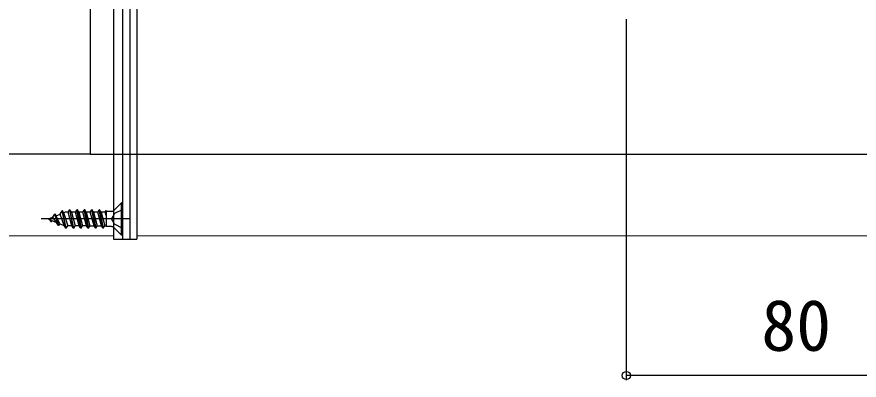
# Model space of a CAD drawing. Units: millimetres, scale not verified. Extents: x -875 to 875, y -1300 to 1293.
# Drawn here: x -160.5 to 20.2, y 193.4 to 271.4 of the extents above; entities that cross this region are included whole.
import ezdxf
from ezdxf.enums import TextEntityAlignment as Align

# ---------------------------------------------------------------- set-up
doc = ezdxf.new("R2010")
doc.units = ezdxf.units.MM
doc.header["$LTSCALE"] = 8
doc.layers.add('0-5_YKK_12', color=2, linetype='Continuous', lineweight=18)
for name, color, linetype in [('0-6_YKK_13', 4, 'Continuous'), ('0-8_YKK_D', 6, 'Continuous'), ('0-A_YSS_K', 3, 'Continuous')]:
    doc.layers.add(name, color=color, linetype=linetype)
doc.styles.add('ＭＳ ゴシック', font='')
doc.styles.get('ＭＳ ゴシック').set_extended_font_data('MS Gothic')

msp = doc.modelspace()

# ---------------------------------------------------------------- linework, layer by layer
at = {"layer": '0-5_YKK_12'}
for p, q in [((-139.743, 424.4), (-139.743, 224.4)), ((-134.743, 424.4), (-134.743, 224.4)), ((-139.743, 224.4), (-314.743, 224.4)), ((675.257, 224.4), (-134.743, 224.4))]:
    msp.add_line(p, q, dxfattribs=at)
at = {"layer": '0-6_YKK_13'}
for p, q in [((-136.243, 425.1), (-136.243, 223.7)), ((-134.743, 425.1), (-134.743, 223.7)), ((-137.993, 224.5), (-137.993, 231.5)), ((-137.743, 224.5), (-137.743, 231.5)), ((-151.161, 229.07), (-150.768, 229.75)), ((-149.973, 226), (-150.768, 229.75)), ((-150.668, 229.75), (-150.768, 229.75)), ((-149.873, 226), (-150.668, 229.75)), ((-150.446, 229.366), (-150.668, 229.75)), ((-150.446, 229.366), (-150.182, 229.475)), ((-149.481, 229.475), (-150.182, 229.475)), ((-149.481, 229.475), (-149.178, 230)), ((-148.686, 226.525), (-149.481, 229.475)), ((-149.178, 230), (-148.383, 226)), ((-149.078, 230), (-149.178, 230)), ((-148.775, 229.475), (-149.078, 230)), ((-148.283, 226), (-149.078, 230)), ((-148.775, 229.475), (-147.98, 226.525)), ((-147.891, 229.475), (-148.775, 229.475)), ((-147.891, 229.475), (-147.588, 230)), ((-147.096, 226.525), (-147.891, 229.475)), ((-147.488, 230), (-147.588, 230)), ((-146.793, 226), (-147.588, 230)), ((-147.185, 229.475), (-147.488, 230)), ((-147.488, 230), (-146.693, 226)), ((-147.185, 229.475), (-146.39, 226.525)), ((-146.301, 229.475), (-147.185, 229.475)), ((-146.301, 229.475), (-145.998, 230)), ((-145.506, 226.525), (-146.301, 229.475)), ((-145.898, 230), (-145.998, 230)), ((-145.203, 226), (-145.998, 230)), ((-145.595, 229.475), (-145.898, 230)), ((-145.898, 230), (-145.103, 226)), ((-144.711, 229.475), (-145.595, 229.475)), ((-145.595, 229.475), (-144.8, 226.525)), ((-144.711, 229.475), (-144.408, 230)), ((-143.916, 226.525), (-144.711, 229.475)), ((-143.613, 226), (-144.408, 230)), ((-144.308, 230), (-144.408, 230)), ((-144.005, 229.475), (-144.308, 230)), ((-144.308, 230), (-143.513, 226)), ((-144.005, 229.475), (-143.21, 226.525)), ((-143.121, 229.475), (-144.005, 229.475)), ((-143.121, 229.475), (-142.818, 230)), ((-142.326, 226.525), (-143.121, 229.475)), ((-142.023, 226), (-142.818, 230)), ((-142.718, 230), (-142.818, 230)), ((-142.415, 229.475), (-142.718, 230)), ((-142.718, 230), (-141.923, 226)), ((-142.415, 229.475), (-141.62, 226.525)), ((-141.531, 229.475), (-142.415, 229.475)), ((-141.531, 229.475), (-141.331, 229.822)), ((-141.331, 228.731), (-141.531, 229.475)), ((-141.331, 229.822), (-141.331, 226.365)), ((-140.189, 229.635), (-141.331, 229.635)), ((-139.743, 229.75), (-139.743, 226.25)), ((-137.743, 230.05), (-139.558, 229.145)), ((-136.243, 228), (-155.238, 228)), ((-153.743, 228), (-152.719, 228.424)), ((-153.743, 228), (-151.94, 227.253)), ((-153.153, 227.4), (-153.423, 227.867)), ((-152.719, 228.424), (-152.358, 229.05)), ((-151.94, 227.253), (-152.719, 228.424)), ((-152.258, 229.05), (-152.358, 229.05)), ((-152.055, 228.699), (-152.258, 229.05)), ((-151.463, 226.6), (-152.258, 229.05)), ((-152.055, 228.699), (-151.161, 229.07)), ((-151.251, 226.968), (-152.055, 228.699)), ((-150.306, 226.576), (-151.161, 229.07)), ((-150.446, 229.366), (-149.57, 226.525)), ((-139.558, 229.145), (-140.167, 228)), ((-153.053, 227.4), (-153.153, 227.4)), ((-153.053, 227.4), (-152.907, 227.654)), ((-151.563, 226.6), (-151.94, 227.253)), ((-151.463, 226.6), (-151.251, 226.968)), ((-151.251, 226.968), (-150.306, 226.576)), ((-149.973, 226), (-150.306, 226.576)), ((-149.873, 226), (-149.973, 226)), ((-149.873, 226), (-149.57, 226.525)), ((-148.686, 226.525), (-149.57, 226.525)), ((-148.383, 226), (-148.686, 226.525)), ((-148.283, 226), (-148.383, 226)), ((-148.283, 226), (-147.98, 226.525)), ((-147.096, 226.525), (-147.98, 226.525)), ((-146.793, 226), (-147.096, 226.525)), ((-146.693, 226), (-146.793, 226)), ((-146.693, 226), (-146.39, 226.525)), ((-145.506, 226.525), (-146.39, 226.525)), ((-145.203, 226), (-145.506, 226.525)), ((-145.103, 226), (-145.203, 226)), ((-145.103, 226), (-144.8, 226.525)), ((-144.8, 226.525), (-143.916, 226.525)), ((-143.613, 226), (-143.916, 226.525)), ((-143.513, 226), (-143.613, 226)), ((-143.513, 226), (-143.21, 226.525)), ((-143.21, 226.525), (-142.326, 226.525)), ((-142.023, 226), (-142.326, 226.525)), ((-141.923, 226), (-142.023, 226)), ((-141.923, 226), (-141.62, 226.525)), ((-141.62, 226.525), (-141.331, 226.525)), ((-140.189, 226.365), (-141.331, 226.365)), ((-137.993, 224.5), (-139.624, 226.131)), ((-137.743, 224.5), (-137.993, 224.5)), ((-138.243, 223.7), (-134.743, 223.7))]:
    msp.add_line(p, q, dxfattribs=at)
msp.add_lwpolyline([(-139.743, 223.7), (-137.743, 223.7), (-137.743, 425.1), (-139.743, 425.1)], close=True, dxfattribs=at)
for points in [[(-137.743, 231.5), (-137.993, 231.5), (-139.624, 229.869)], [(-151.463, 226.6), (-151.563, 226.6), (-152.358, 229.05)], [(-137.743, 225.95), (-139.558, 226.855), (-140.167, 228)]]:
    msp.add_lwpolyline(points, dxfattribs=at)
for centre, start, end in [((-140.189, 230.435), 270, 315), ((-140.189, 225.565), 45, 90)]:
    msp.add_arc(centre, 0.8, start, end, dxfattribs=at)
at = {"layer": '0-8_YKK_D'}
for p, q in [((-29.743, 270.9), (-29.743, 193.4)), ((50.257, 194.4), (-29.743, 194.4))]:
    msp.add_line(p, q, dxfattribs=at)
msp.add_circle((-29.743, 194.4), 0.875, dxfattribs=at)
at = {"layer": '0-A_YSS_K'}
for p, q in [((-144.743, 406.9), (-144.743, 241.9)), ((-144.743, 241.9), (-314.743, 241.9)), ((-144.743, 241.9), (690.257, 241.9))]:
    msp.add_line(p, q, dxfattribs=at)

# ---------------------------------------------------------------- texts
at = {"layer": '0-8_YKK_D', "style": 'ＭＳ ゴシック'}
msp.add_text('80', height=11, dxfattribs=at).set_placement((-0.78, 196.4), align=Align.BOTTOM_LEFT)

doc.saveas('drawing.dxf')
